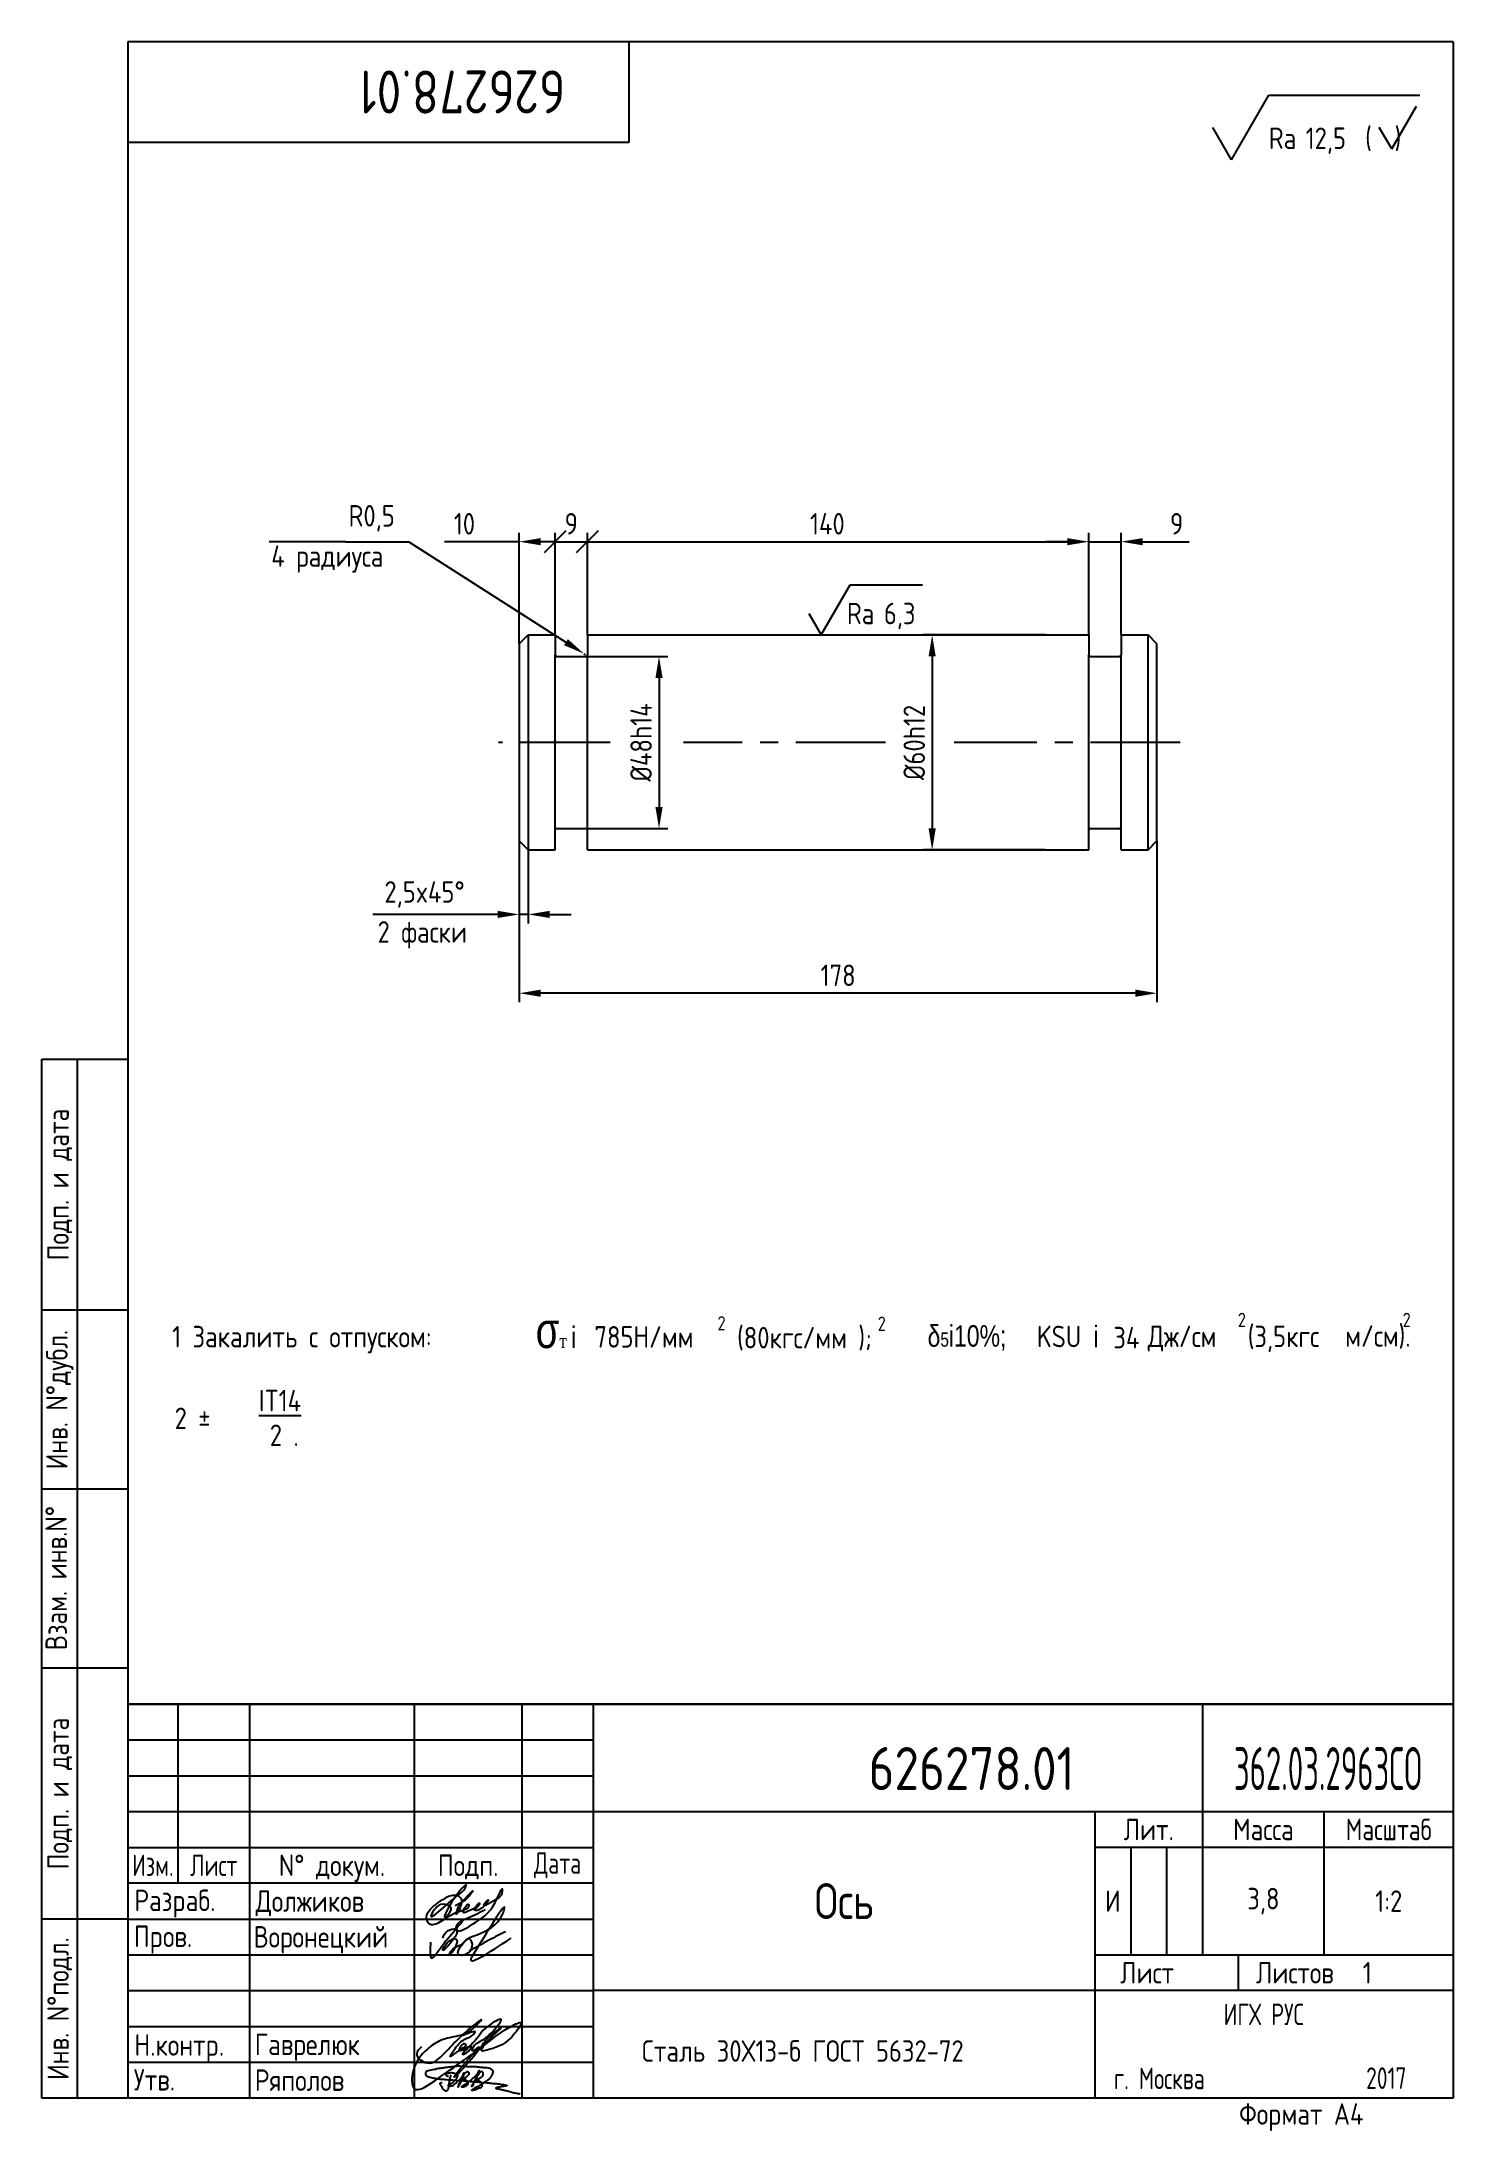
# Paper-space layout 'A3_protect' of a CAD drawing. Header units: millimetres. Extents: x 554 to 751, y 0 to 292.
# The model-space entities are those that its viewports show. They can reach past a viewport. Long polylines and large blocks are cut down to what shows.
import ezdxf
from ezdxf.enums import TextEntityAlignment as Align

# ---------------------------------------------------------------- set-up
doc = ezdxf.new("R2010")
doc.units = ezdxf.units.MM
doc.header["$LTSCALE"] = 5
doc.linetypes.add('CENTER', pattern=[2, 1.25, -0.25, 0.25, -0.25])
doc.layers.add('AM_VIEWS', color=1, linetype='Continuous', lineweight=25, plot=False)
for name, color, linetype in [('Bord', 1, 'Continuous'), ('Cen', 5, 'CENTER'), ('Cont', 6, 'Continuous'), ('Dim', 7, 'Continuous'), ('Text', 3, 'Continuous'), ('Textb', 6, 'Continuous'), ('Vporti', 7, 'Continuous')]:
    doc.layers.add(name, color=color, linetype=linetype)
doc.layers.get('Vporti').off()
doc.styles.add('Style1', font='romans.shx', dxfattribs={"width": 0.8})
doc.styles.add('STYLE3', font='symbol.ttf', dxfattribs={"width": 0.8})
doc.dimstyles.new('Lin', dxfattribs={"dimtxt": 3, "dimasz": 3, "dimexe": 1.25, "dimexo": 0, "dimgap": 1, "dimtad": 1, "dimtoh": 1, "dimdec": 3, "dimtxsty": 'Style1', "dimcen": 2.5, "dimclrt": 3, "dimadec": 0, "dimazin": 0, "dimtfac": 1, "dimtdec": 3, "dimtmove": 0, "dimatfit": 3, "dimldrblk": 'DOT', "dimfxl": 1, "dimarcsym": 0})
doc.dimstyles.new('Rad', dxfattribs={"dimtxt": 3, "dimasz": 3, "dimexe": 1.25, "dimexo": 0, "dimgap": 1.5, "dimtad": 1, "dimtoh": 1, "dimtxsty": 'Style1', "dimcen": 2.5, "dimclrt": 3, "dimadec": 0, "dimazin": 0, "dimtfac": 1, "dimtmove": 0, "dimatfit": 3, "dimfxl": 1, "dimarcsym": 0})

# ---------------------------------------------------------------- blocks, each defined once
blk = doc.blocks.new('A4')
at = {"layer": 'Bord'}
for p, q in [((20, 55), (85, 55)), ((20, 50), (85, 50)), ((20, 45), (85, 45)), ((160, 40), (160, 25)), ((165, 40), (165, 25)), ((20, 30), (85, 30)), ((20, 25), (85, 25)), ((20, 20), (85, 20)), ((20, 15), (85, 15)), ((20, 10), (85, 10))]:
    blk.add_line(p, q, dxfattribs=at)
at = {"layer": 'Cont'}
for p, q in [((205, 292), (20, 292)), ((20, 292), (20, 5)), ((90, 278), (90, 292)), ((205, 292), (205, 5)), ((20, 278), (90, 278)), ((8, 5), (8, 150)), ((8, 150), (20, 150)), ((13, 5), (13, 150)), ((8, 115), (20, 115)), ((20, 90), (8, 90)), ((20, 65), (8, 65)), ((205, 60), (20, 60)), ((20, 60), (205, 60)), ((27, 60), (27, 35)), ((37, 60), (37, 5)), ((60, 5), (60, 60)), ((75, 60), (75, 5)), ((85, 5), (85, 60)), ((170, 60), (170, 25)), ((85, 45), (205, 45)), ((155, 5), (155, 45)), ((187, 25), (187, 45)), ((20, 40), (85, 40)), ((205, 40), (155, 40)), ((85, 35), (20, 35)), ((20, 30), (8, 30)), ((155, 25), (205, 25)), ((175, 25), (175, 20)), ((205, 20), (85, 20)), ((20, 5), (8, 5)), ((205, 5), (20, 5))]:
    blk.add_line(p, q, dxfattribs=at)
at = {"layer": 'Text', "style": 'Style1', "width": 0.8}
for s, p in [('Подп. и дата', (10.5, 132.5)), ('Инв. N%%dдубл.', (10.5, 102.5)), ('Взам. инв.N%%d ', (10, 78.38)), ('Подп. и дата', (10.5, 47.5)), ('Инв. N%%dподл.', (10.5, 17.5))]:
    blk.add_text(s, height=3, rotation=90, dxfattribs=at).set_placement(p, align=Align.MIDDLE)
at = {"layer": 'Text', "style": 'Style1'}
for s, width, p in [('Лит.', 0.8, (162.5, 42.5)), ('Масса', 0.8, (178.5, 42.5)), ('Масштаб', 0.75, (196, 42.5)), ('Изм.', 0.7, (23.5, 37.5)), ('Лист', 0.7, (32, 37.5)), ('N%%d докум.', 0.8, (48.5, 37.5)), ('Подп.', 0.8, (67.5, 37.5)), ('Лист', 0.8, (162.27, 22.5)), ('Листов', 0.8, (182.9, 22.5))]:
    blk.add_text(s, height=3, dxfattribs=dict(at, width=width)).set_placement(p, align=Align.MIDDLE_CENTER)
at = {"layer": 'Text', "style": 'Style1', "width": 0.7}
for s, p in [('Дата', (80, 37.5)), ('ИГХ РУС', (178.57, 16.69))]:
    blk.add_text(s, height=3, dxfattribs=at).set_placement(p, align=Align.MIDDLE)
at = {"layer": 'Text', "style": 'Style1'}
for s, width, p in [('Разpаб.', 0.8, (20.92, 31.1)), ('Пpов.', 0.8, (20.84, 26.08)), ('Н.контp.', 0.8, (20.92, 10.92)), ('Утв.', 0.8, (20.84, 6.06)), ('г. Москва', 0.7, (157.64, 6.25)), ('Фоpмат А4', 0.8, (175.11, 1.29))]:
    blk.add_text(s, height=3, dxfattribs=dict(at, width=width)).set_placement(p)
for tag, p, width in [('ФИО', (39, 31), 0.8), ('ФИО', (39, 26), 0.8), ('ГОСТ_СОРТАМЕНТА', (98.19, 14), 0.8), ('ФИО', (39, 11), 0.8), ('ФИО', (39, 6), 0.8), ('2017', (192.85, 6.29), 0.7)]:
    blk.add_attdef(tag, p, '', height=3, dxfattribs=dict(at, width=width))
at = {"layer": 'Text', "style": 'Style1', "width": 0.8}
for tag, p in [('И', (157.49, 32.5)), ('700', (178.5, 32.5)), ('1:20', (196, 32.5))]:
    blk.add_attdef(tag, text='', height=3, dxfattribs=at).set_placement(p, align=Align.MIDDLE)
blk.add_attdef('Сборочный_чертеж', text='', height=3, dxfattribs=at).set_placement((120, 21.3), align=Align.CENTER)
for tag, p in [('1', (171.12, 22.5)), ('2', (193, 22.5))]:
    blk.add_attdef(tag, text='', height=3, dxfattribs=at).set_placement(p, align=Align.MIDDLE_CENTER)
blk.add_attdef('ЛИСТ', text='', height=3, dxfattribs=at).set_placement((85.99, 12.5), align=Align.MIDDLE_LEFT)
at = {"layer": 'Text', "style": 'Style1', "width": 0.7}
blk.add_attdef('%%OГОСТ_ТЕХ._ТРЕБОВАНИЙ', text='', height=3, dxfattribs=at).set_placement((98.19, 8), align=Align.BOTTOM_LEFT)
at = {"layer": 'Textb', "style": 'Style1', "width": 0.8}
blk.add_attdef('1234567', (81, 290), '', height=6, rotation=180, dxfattribs=at)
blk.add_attdef('1234567', (123.4, 48), '', height=6, dxfattribs=at)
for tag, height, p in [('123ХЯ', 6, (183.62, 48)), ('НАИМЕНОВАНИЕ', 5, (120, 30))]:
    blk.add_attdef(tag, text='', height=height, dxfattribs=at).set_placement(p, align=Align.CENTER)
blk = doc.blocks.new('A$C314368CF')
at = {"layer": 'Text'}
for q in [(7.18, 6), (1.98, 3)]:
    blk.add_line((3.72, 0), q, dxfattribs=at)
at = {"layer": 'Text', "style": 'Style1', "width": 0.8}
blk.add_text('(  )', height=3, dxfattribs=at).set_placement((0, 0))
blk = doc.blocks.new('sherISO_18')
at = {"layer": 'Cont'}
for p, q in [((-30.94, -16.46), (-25.74, -7.46)), ((-25.74, -7.46), (-4.67, -7.46)), ((-30.94, -16.46), (-33.54, -11.96))]:
    blk.add_line(p, q, dxfattribs=at)
blk.add_blockref('A$C314368CF', (-12.3, -14.96))
at = {"layer": 'Textb', "style": 'Style1', "width": 0.8}
blk.add_text('Ra', height=3, dxfattribs=at).set_placement((-25.74, -14.96))
blk.add_attdef('12,5', (-20.6, -14.96), '', height=3, dxfattribs=at)
blk = doc.blocks.new('*D25')
at = {"layer": 'Defpoints', "color": 0, "transparency": 16777216}
for p in [(1431.82, 807.23), (1434.32, 804.73), (1434.32, 786.73)]:
    blk.add_point(p, dxfattribs=at)
at = {"layer": 'Dim', "color": 0, "lineweight": -2, "transparency": 16777216}
for p, q in [((1431.82, 807.23), (1431.82, 784.23)), ((1434.32, 804.73), (1434.32, 784.23)), ((1425.82, 786.73), (1390.91, 786.73)), ((1434.32, 786.73), (1431.82, 786.73)), ((1440.32, 786.73), (1446.32, 786.73))]:
    blk.add_line(p, q, dxfattribs=at)
at = {"layer": 'Dim', "color": 0, "transparency": 16777216}
for points in [[(1425.82, 787.73), (1425.82, 785.73), (1431.82, 786.73)], [(1440.32, 787.73), (1440.32, 785.73), (1434.32, 786.73)]]:
    blk.add_solid(points, dxfattribs=at)
at = {"layer": 'Dim', "color": 3, "transparency": 16777216, "insert": (1405.37, 792.3), "char_height": 6, "attachment_point": 5, "style": 'Style1'}
blk.add_mtext('2,5x45%%d', dxfattribs=at)
blk = doc.blocks.new('_Dot')
at = {"color": 0, "linetype": 'ByBlock', "lineweight": -2}
blk.add_line((-0.5, 0), (-1, 0), dxfattribs=at)
at = {"color": 0, "linetype": 'ByBlock', "const_width": 0.5}
blk.add_lwpolyline([(-0.25, 0, 1), (0.25, 0, 1)], format="xyb", close=True, dxfattribs=at)
blk = doc.blocks.new('*D26')
at = {"layer": 'Defpoints', "color": 0, "transparency": 16777216}
for p in [(1578.61, 864.73), (1547.07, 804.73), (1578.61, 804.73)]:
    blk.add_point(p, dxfattribs=at)
at = {"layer": 'Dim', "color": 0, "lineweight": -2, "transparency": 16777216}
for p, q in [((1578.61, 864.73), (1544.57, 864.73)), ((1547.07, 858.73), (1547.07, 810.73)), ((1578.61, 804.73), (1544.57, 804.73))]:
    blk.add_line(p, q, dxfattribs=at)
at = {"layer": 'Dim', "color": 0, "transparency": 16777216}
for points in [[(1546.07, 858.73), (1548.07, 858.73), (1547.07, 864.73)], [(1546.07, 810.73), (1548.07, 810.73), (1547.07, 804.73)]]:
    blk.add_solid(points, dxfattribs=at)
at = {"layer": 'Dim', "color": 3, "transparency": 16777216, "insert": (1542.07, 834.73), "char_height": 6, "attachment_point": 5, "rotation": 90, "style": 'Style1'}
blk.add_mtext('%%c60h12', dxfattribs=at)
blk = doc.blocks.new('_Oblique')
at = {"color": 0, "linetype": 'ByBlock', "lineweight": -2}
blk.add_line((-0.5, -0.5), (0.5, 0.5), dxfattribs=at)
blk = doc.blocks.new('*D27')
at = {"layer": 'Defpoints', "color": 0, "transparency": 16777216}
for p in [(1450.82, 890.77), (1441.82, 864.73), (1450.82, 864.73)]:
    blk.add_point(p, dxfattribs=at)
at = {"layer": 'Dim', "color": 0, "lineweight": -2, "transparency": 16777216}
for p, q in [((1441.82, 864.73), (1441.82, 893.27)), ((1450.82, 864.73), (1450.82, 893.27)), ((1441.82, 890.77), (1450.82, 890.77))]:
    blk.add_line(p, q, dxfattribs=at)
at = {"layer": 'Dim', "color": 0, "lineweight": -2, "transparency": 16777216, "xscale": 6, "yscale": 6, "zscale": 6, "rotation": 180}
blk.add_blockref('_Oblique', (1441.82, 890.77), dxfattribs=at)
at = {"layer": 'Dim', "color": 0, "lineweight": -2, "transparency": 16777216, "xscale": 6, "yscale": 6, "zscale": 6}
blk.add_blockref('_Oblique', (1450.82, 890.77), dxfattribs=at)
at = {"layer": 'Dim', "color": 3, "transparency": 16777216, "insert": (1446.32, 895.77), "char_height": 6, "attachment_point": 5, "style": 'Style1'}
blk.add_mtext('9', dxfattribs=at)
blk = doc.blocks.new('*D28')
at = {"layer": 'Defpoints', "color": 0, "transparency": 16777216}
for p in [(1449.9, 859.49), (1450.32, 859.23)]:
    blk.add_point(p, dxfattribs=at)
at = {"layer": 'Dim', "color": 0, "lineweight": -2, "transparency": 16777216}
for p, q in [((1383.31, 890.73), (1400.94, 890.73)), ((1400.94, 890.73), (1444.84, 862.72)), ((1450.32, 859.23), (1449.9, 859.49))]:
    blk.add_line(p, q, dxfattribs=at)
at = {"layer": 'Dim', "color": 0, "transparency": 16777216}
blk.add_solid([(1445.38, 863.56), (1444.31, 861.88), (1449.9, 859.49)], dxfattribs=at)
at = {"layer": 'Dim', "color": 3, "transparency": 16777216, "insert": (1390.62, 897.3), "char_height": 6, "attachment_point": 5, "style": 'Style1'}
blk.add_mtext('R0,5', dxfattribs=at)
blk = doc.blocks.new('*D29')
at = {"layer": 'Defpoints', "color": 0, "transparency": 16777216}
for p in [(1446.32, 858.73), (1446.32, 810.73), (1470.82, 810.73)]:
    blk.add_point(p, dxfattribs=at)
at = {"layer": 'Dim', "color": 0, "lineweight": -2, "transparency": 16777216}
for p, q in [((1446.32, 858.73), (1473.32, 858.73)), ((1470.82, 852.73), (1470.82, 816.73)), ((1446.32, 810.73), (1473.32, 810.73))]:
    blk.add_line(p, q, dxfattribs=at)
at = {"layer": 'Dim', "color": 0, "transparency": 16777216}
for points in [[(1469.82, 852.73), (1471.82, 852.73), (1470.82, 858.73)], [(1469.82, 816.73), (1471.82, 816.73), (1470.82, 810.73)]]:
    blk.add_solid(points, dxfattribs=at)
at = {"layer": 'Dim', "color": 3, "transparency": 16777216, "insert": (1465.82, 834.73), "char_height": 6, "attachment_point": 5, "rotation": 90, "style": 'Style1'}
blk.add_mtext('%%c48h14', dxfattribs=at)
blk = doc.blocks.new('*D30')
at = {"layer": 'Defpoints', "color": 0, "transparency": 16777216}
for p in [(1431.82, 807.23), (1609.82, 807.23), (1431.82, 764.73)]:
    blk.add_point(p, dxfattribs=at)
at = {"layer": 'Dim', "color": 0, "lineweight": -2, "transparency": 16777216}
for p, q in [((1431.82, 807.23), (1431.82, 762.23)), ((1609.82, 807.23), (1609.82, 762.23)), ((1603.82, 764.73), (1437.82, 764.73))]:
    blk.add_line(p, q, dxfattribs=at)
at = {"layer": 'Dim', "color": 0, "transparency": 16777216}
for points in [[(1437.82, 765.73), (1437.82, 763.73), (1431.82, 764.73)], [(1603.82, 765.73), (1603.82, 763.73), (1609.82, 764.73)]]:
    blk.add_solid(points, dxfattribs=at)
at = {"layer": 'Dim', "color": 3, "transparency": 16777216, "insert": (1520.82, 769.73), "char_height": 6, "attachment_point": 5, "style": 'Style1'}
blk.add_mtext('178', dxfattribs=at)
blk = doc.blocks.new('*D31')
at = {"layer": 'Defpoints', "color": 0, "transparency": 16777216}
for p in [(1431.82, 890.77), (1441.82, 864.73), (1431.82, 862.23)]:
    blk.add_point(p, dxfattribs=at)
at = {"layer": 'Dim', "color": 0, "lineweight": -2, "transparency": 16777216}
for p, q in [((1431.82, 862.23), (1431.82, 893.27)), ((1441.82, 864.73), (1441.82, 893.27)), ((1431.82, 890.77), (1410.97, 890.77)), ((1441.82, 890.77), (1437.82, 890.77))]:
    blk.add_line(p, q, dxfattribs=at)
at = {"layer": 'Dim', "color": 0, "transparency": 16777216}
blk.add_solid([(1437.82, 891.77), (1437.82, 889.77), (1431.82, 890.77)], dxfattribs=at)
at = {"layer": 'Dim', "color": 0, "lineweight": -2, "transparency": 16777216, "xscale": 6, "yscale": 6, "zscale": 6}
blk.add_blockref('_Oblique', (1441.82, 890.77), dxfattribs=at)
at = {"layer": 'Dim', "color": 3, "transparency": 16777216, "insert": (1416.51, 895.77), "char_height": 6, "attachment_point": 5, "style": 'Style1'}
blk.add_mtext('10', dxfattribs=at)
blk = doc.blocks.new('*D32')
at = {"layer": 'Defpoints', "color": 0, "transparency": 16777216}
for p in [(1590.82, 890.77), (1590.82, 864.73), (1599.82, 864.73)]:
    blk.add_point(p, dxfattribs=at)
at = {"layer": 'Dim', "color": 0, "lineweight": -2, "transparency": 16777216}
for p, q in [((1590.82, 864.73), (1590.82, 893.27)), ((1599.82, 864.73), (1599.82, 893.27)), ((1584.82, 890.77), (1578.82, 890.77)), ((1590.82, 890.77), (1599.82, 890.77)), ((1605.82, 890.77), (1618.79, 890.77))]:
    blk.add_line(p, q, dxfattribs=at)
at = {"layer": 'Dim', "color": 0, "transparency": 16777216}
for points in [[(1584.82, 891.77), (1584.82, 889.77), (1590.82, 890.77)], [(1605.82, 891.77), (1605.82, 889.77), (1599.82, 890.77)]]:
    blk.add_solid(points, dxfattribs=at)
at = {"layer": 'Dim', "color": 3, "transparency": 16777216, "insert": (1615.31, 895.77), "char_height": 6, "attachment_point": 5, "style": 'Style1'}
blk.add_mtext('9', dxfattribs=at)
blk = doc.blocks.new('*D33')
at = {"layer": 'Defpoints', "color": 0, "transparency": 16777216}
for p in [(1590.82, 890.77), (1450.82, 864.73), (1590.82, 864.73)]:
    blk.add_point(p, dxfattribs=at)
at = {"layer": 'Dim', "color": 0, "lineweight": -2, "transparency": 16777216}
for p, q in [((1450.82, 864.73), (1450.82, 893.27)), ((1590.82, 864.73), (1590.82, 893.27)), ((1450.82, 890.77), (1584.82, 890.77))]:
    blk.add_line(p, q, dxfattribs=at)
at = {"layer": 'Dim', "color": 0, "transparency": 16777216}
blk.add_solid([(1584.82, 891.77), (1584.82, 889.77), (1590.82, 890.77)], dxfattribs=at)
at = {"layer": 'Dim', "color": 0, "lineweight": -2, "transparency": 16777216, "xscale": 6, "yscale": 6, "zscale": 6, "rotation": 180}
blk.add_blockref('_Oblique', (1450.82, 890.77), dxfattribs=at)
at = {"layer": 'Dim', "color": 3, "transparency": 16777216, "insert": (1517.82, 895.77), "char_height": 6, "attachment_point": 5, "style": 'Style1'}
blk.add_mtext('140', dxfattribs=at)
blk = doc.blocks.new('sherISO_03')
at = {"layer": 'Text'}
blk.add_line((4.04, 7), (14.12, 7), dxfattribs=at)
blk.add_lwpolyline([(-1.73, 3), (0, 0), (4.04, 7)], dxfattribs=at)
at = {"layer": 'Text', "style": 'Style1', "width": 0.8}
blk.add_text('Ra', height=3, dxfattribs=at).set_placement((3.58, 1.5))
blk.add_attdef('6,3', (8.73, 1.5), '', height=3, dxfattribs=at)

msp = doc.modelspace()

# ---------------------------------------------------------------- linework, layer by layer
at = {"layer": 'AM_VIEWS'}
msp.add_lwpolyline([(1324.5315, 909.954), (1677.458, 909.954), (1677.458, 739.026), (1324.5315, 739.026)], close=True, dxfattribs=at)
at = {"layer": 'Cen'}
for p, q in [((1457.1583, 834.7257), (1426.0283, 834.7257)), ((1534.0587, 834.7257), (1477.6834, 834.7257)), ((1616.3081, 834.7257), (1553.2412, 834.7257))]:
    msp.add_line(p, q, dxfattribs=at)
at = {"layer": 'Cont'}
for p, q in [((1431.8234, 862.2257), (1434.3234, 864.7257)), ((1434.3234, 864.7257), (1441.8234, 864.7257)), ((1434.3234, 864.7257), (1434.3234, 804.7257)), ((1441.8234, 864.7257), (1441.8234, 859.2257)), ((1450.8234, 864.7257), (1450.8234, 859.2257)), ((1450.8234, 864.7257), (1590.8234, 864.7257)), ((1590.8234, 864.7257), (1590.8234, 859.2257)), ((1599.8234, 864.7257), (1599.8234, 859.2257)), ((1599.8234, 864.7257), (1607.3234, 864.7257)), ((1607.3234, 804.7257), (1607.3234, 864.7257)), ((1609.8234, 862.2257), (1607.3234, 864.7257)), ((1431.8234, 862.2257), (1431.8234, 807.2257)), ((1441.8234, 804.7257), (1441.8234, 859.2257)), ((1442.3234, 858.7257), (1450.3234, 858.7257)), ((1450.8234, 804.7257), (1450.8234, 859.2257)), ((1590.8234, 804.7257), (1590.8234, 859.2257)), ((1591.3234, 858.7257), (1599.3234, 858.7257)), ((1599.8234, 804.7257), (1599.8234, 859.2257)), ((1609.8234, 807.2257), (1609.8234, 862.2257)), ((1442.3234, 810.7257), (1450.3234, 810.7257)), ((1591.3234, 810.7257), (1599.3234, 810.7257)), ((1431.8234, 807.2257), (1434.3234, 804.7257)), ((1431.8234, 807.2257), (1434.3234, 804.7257)), ((1607.3234, 804.7257), (1609.8234, 807.2257)), ((1609.8234, 807.2257), (1607.3234, 804.7257)), ((1434.3234, 804.7257), (1441.8234, 804.7257)), ((1434.3234, 804.7257), (1441.8234, 804.7257)), ((1450.8234, 804.7257), (1590.8234, 804.7257)), ((1599.8234, 804.7257), (1607.3234, 804.7257)), ((1599.8234, 804.7257), (1607.3234, 804.7257))]:
    msp.add_line(p, q, dxfattribs=at)
for centre, start, end in [((1442.3234, 859.2257), 180, 270), ((1450.3234, 859.2257), 270, 0), ((1591.3234, 859.2257), 180, 270), ((1599.3234, 859.2257), 270, 0), ((1442.3234, 810.2257), 90, 180), ((1450.3234, 810.2257), 0, 90), ((1591.3234, 810.2257), 90, 180), ((1599.3234, 810.2257), 0, 90)]:
    msp.add_arc(centre, 0.5, start, end, dxfattribs=at)
at = {"layer": 'Dim', "color": 0}
msp.add_line((1383.3071, 890.7322), (1361.9571, 890.7322), dxfattribs=at)

# ---------------------------------------------------------------- block references
at = {"color": 2, "xscale": 2, "yscale": 2, "zscale": 2}
msp.add_blockref('sherISO_03', (1516.1228, 864.7257), dxfattribs=at).add_auto_attribs({'6,3': '6,3'})

# ---------------------------------------------------------------- texts
at = {"layer": 'Dim', "color": 3, "style": 'Style1', "width": 0.8}
for s, p in [('4 радиуса', (1362.5793, 883.7558)), ('2 фаски', (1392.2529, 778.8339))]:
    msp.add_text(s, height=6, dxfattribs=at).set_placement(p)

# ---------------------------------------------------------------- dimensions: what is measured, and where the dimension line sits
at = {"layer": 'Dim'}
dim = msp.add_radius_dim(center=(1450.3234, 859.2257), mpoint=(1449.9019, 859.4946), dimstyle='Rad', override={"dimscale": 2, "dimtmove": 1}, dxfattribs=at)
dim.commit()
dim.dimension.update_dxf_attribs({"geometry": '*D28', "text_midpoint": (1400.9357, 890.7322), "dimtype": 164})
at = {"layer": 'Dim', "color": 0}
dim = msp.add_linear_dim(base=(1431.8234, 890.7683), p1=(1441.8234, 864.7257), p2=(1431.8234, 862.2257), dimstyle='Lin', override={"dimscale": 2, "dimblk1": 'Oblique', "dimsah": 1}, dxfattribs=at)
dim.commit()
dim.dimension.update_dxf_attribs({"geometry": '*D31', "text_midpoint": (1416.5091, 890.7683), "dimtype": 160})
at = {"layer": 'Dim'}
for base, p1, p2, override, picture, middle in [((1450.8234, 890.7683), (1441.8234, 864.7257), (1450.8234, 864.7257), {"dimscale": 2, "dimblk1": 'Oblique', "dimblk2": 'Oblique', "dimsah": 1, "dimtmove": 1}, '*D27', (1446.3234, 895.7683)), ((1590.8234, 890.7683), (1450.8234, 864.7257), (1590.8234, 864.7257), {"dimscale": 2, "dimblk1": 'Oblique', "dimsah": 1}, '*D33', (1517.8234, 895.7683)), ((1431.8234, 764.7257), (1609.8234, 807.2257), (1431.8234, 807.2257), {"dimscale": 2}, '*D30', (1520.8234, 769.7257))]:
    dim = msp.add_linear_dim(base=base, p1=p1, p2=p2, dimstyle='Lin', override=override, dxfattribs=at)
    dim.commit()
    dim.dimension.update_dxf_attribs({"geometry": picture, "text_midpoint": middle})
at = {"layer": 'Dim', "color": 0}
dim = msp.add_linear_dim(base=(1590.8234, 890.7683), p1=(1599.8234, 864.7257), p2=(1590.8234, 864.7257), angle=180, dimstyle='Lin', override={"dimscale": 2, "dimsah": 1}, dxfattribs=at)
dim.commit()
dim.dimension.update_dxf_attribs({"geometry": '*D32', "text_midpoint": (1615.3091, 890.7683), "dimtype": 160})
at = {"layer": 'Dim'}
for base, p1, p2, text, picture, middle in [((1547.0741, 804.7257), (1578.6118, 864.7257), (1578.6118, 804.7257), '%%c<>h12', '*D26', (1542.0741, 834.7257)), ((1470.8234, 810.7257), (1446.3234, 858.7257), (1446.3234, 810.7257), '%%c<>h14', '*D29', (1465.8234, 834.7257))]:
    dim = msp.add_linear_dim(base=base, p1=p1, p2=p2, angle=90, text=text, dimstyle='Lin', override={"dimscale": 2}, dxfattribs=at)
    dim.commit()
    dim.dimension.update_dxf_attribs({"geometry": picture, "text_midpoint": middle})
dim = msp.add_linear_dim(base=(1434.3234, 786.7257), p1=(1431.8234, 807.2257), p2=(1434.3234, 804.7257), text='<>x45%%d', dimstyle='Lin', override={"dimscale": 2}, dxfattribs=at)
dim.commit()
dim.dimension.update_dxf_attribs({"geometry": '*D25', "text_midpoint": (1405.3663, 786.7257), "dimtype": 160})

psp = doc.layouts.new('A3_protect')

# ---------------------------------------------------------------- linework, layer by layer
at = {"layer": 'Cont'}
psp.add_line((750.75, 291.98), (750.75, 4.98), dxfattribs=at)
at = {"layer": 'Text'}
for points, knots in [([(615.63, 31.29), (614.87, 30.87), (613.56, 30.14), (611.68, 29.56), (611.36, 27.63), (616.29, 30.73), (616.62, 31.34), (618.03, 34.37), (617.99, 32.93), (617.12, 32.81), (614.93, 31.33), (616.24, 33.08), (615.71, 31.57), (613.18, 30.46), (615.07, 32.63), (614.53, 31.43), (613.8, 31.46), (611.93, 30.22), (613.27, 32.48), (613.39, 31.39), (611.49, 30.95), (610.21, 30.11), (608.07, 28.76), (607.02, 30.5), (608.52, 31.91), (609.93, 32.88), (611.21, 33.51), (612.17, 33.1), (612.58, 32.11), (611.28, 29.8), (611.98, 32.08), (612.59, 32.53), (614.23, 34.35), (613.24, 32.89), (612.51, 32.35), (611.71, 31.96), (611.46, 31.84)], [0, 0, 0, 0, 2.703743, 4.672825, 5.02799, 7.955933, 13.437489, 13.883188, 14.189441, 16.413959, 17.478513, 18.47964, 18.959294, 20.910841, 22.003091, 22.470554, 23.533771, 24.710748, 26.01626, 26.201331, 27.488187, 30.382065, 32.258784, 33.069724, 35.439902, 37.010787, 38.612861, 39.32109, 39.818865, 41.83144, 42.782113, 44.494961, 45.867914, 46.467245, 48.290622, 49.101188, 49.101188, 49.101188, 49.101188]), ([(609.98, 30.51), (610.4, 31.42), (610.94, 32.6), (613.21, 35.17), (612.76, 34.01), (611.25, 32.98), (607.05, 28.87), (608.7, 31.61), (609.68, 32.29), (611.24, 31.6), (610.6, 30.8), (610.08, 30.11), (609.92, 30.37), (609.96, 30.46), (609.98, 30.51)], [0, 0, 0, 0, 4.062617, 5.226919, 5.800291, 6.663227, 11.774431, 12.938639, 14.11351, 15.354081, 16.396133, 16.918576, 17.03251, 17.182794, 17.182794, 17.182794, 17.182794]), ([(609.71, 27.32), (609.87, 27.69), (610.19, 28.44), (612.69, 29), (610.88, 26.55), (609.37, 25.22), (610.42, 27.21), (612.56, 27.29), (610.09, 23.99), (611.15, 26.2), (612.32, 26.09), (613.29, 27.59), (614.13, 26.22), (613.29, 24.88), (611.26, 24.88), (612.84, 27.28), (615.25, 27.95), (617.62, 29.24), (619.11, 33.67), (615.33, 27.13), (612.66, 22.99), (616.13, 25.26), (619.27, 27.32)], [0, 0, 0, 0, 1.213353, 2.399709, 5.497648, 5.861317, 7.611627, 8.43806, 10.837371, 11.583123, 13.461301, 14.534506, 15.162086, 17.217848, 17.944717, 20.123775, 21.948027, 26.460707, 27.144718, 34.52243, 35.159468, 41.304292, 41.304292, 41.304292, 41.304292]), ([(608.02, 26.76), (607.98, 26.31), (607.92, 25.64), (608.07, 24.1), (609.41, 26), (610.54, 27.43), (611.92, 29.04), (612.73, 29.98)], [0, 0, 0, 0, 1.523947, 2.237958, 3.351836, 5.856423, 9.374056, 9.374056, 9.374056, 9.374056]), ([(618.45, 28.21), (617.68, 27.82), (615.97, 26.94), (614.3, 25.99), (613.37, 25.46)], [0, 0, 0, 0, 2.587978, 5.77327, 5.77327, 5.77327, 5.77327]), ([(606.76, 12.13), (606.43, 11.82), (605.55, 11.01), (607.94, 9.15), (611.07, 12.41), (612.56, 14.02), (615.45, 16.24), (613.55, 14.16), (612.14, 13.64), (609.44, 13.26), (607.14, 11.59), (605.41, 9.55), (605.26, 5.03), (611.42, 9.4), (615.17, 12.01), (618.45, 14.71), (621.12, 15.84), (618.8, 12.51), (617.51, 12.2), (614.2, 11.13), (616.47, 13.57), (618.54, 15.28), (615.85, 13.48), (614.74, 11.38), (609.96, 6.25), (612.56, 9.73), (615.68, 12.95), (613.54, 11.15), (614.1, 12.48), (615.26, 13.01), (616.44, 13.86), (618.7, 16.71), (615.08, 14.6), (614.78, 13.3), (611.74, 10.7), (613.36, 11.39), (613.96, 12.61), (612.9, 11.83), (611.6, 11.3), (612.65, 12.95), (613.01, 12.23), (611.94, 11.77), (610.13, 10.02), (611.63, 12.26), (612.54, 13.22), (613.7, 13.53), (614.65, 14.57), (613.4, 14.09), (612.36, 13.68)], [0, 0, 0, 0, 1.17994, 3.087717, 5.863103, 12.338328, 12.854096, 14.088578, 16.834551, 19.302558, 21.570562, 25.210018, 27.650956, 31.348291, 40.129863, 44.562748, 45.223917, 46.979401, 51.214655, 52.099288, 55.323111, 56.227801, 58.471865, 60.028126, 65.752911, 68.466223, 71.038525, 71.934922, 72.780229, 73.495807, 76.028152, 77.999346, 80.11892, 83.1954, 85.334448, 86.270878, 87.060466, 88.110212, 88.803314, 89.989889, 90.197567, 90.706974, 92.884587, 94.19917, 96.055742, 97.375783, 97.753899, 99.636325, 99.636325, 99.636325, 99.636325]), ([(610.49, 7.97), (610.44, 7.98), (610.35, 8.01), (610.25, 8.1), (610.17, 8.18), (610.1, 8.29), (610.19, 8.38), (610.3, 8.44), (610.47, 8.49), (610.68, 8.53), (610.91, 8.55), (611.14, 8.52), (611.36, 8.47), (611.57, 8.38), (611.76, 8.24), (611.78, 8.02), (611.69, 7.87), (611.6, 7.7), (611.49, 7.54), (611.35, 7.38), (611.21, 7.22), (611.06, 7.13), (610.95, 7.03), (610.81, 6.96), (610.67, 6.91), (610.56, 6.85), (610.48, 6.81), (610.43, 6.75), (610.51, 6.7), (610.58, 6.69), (610.72, 6.67), (610.87, 6.67), (611.04, 6.72), (611.24, 6.79), (611.42, 6.94), (611.58, 7.12), (611.75, 7.25), (611.9, 7.41), (612.05, 7.53), (612.16, 7.64), (612.24, 7.74), (612.38, 7.89), (612.51, 8.13), (612.6, 8.28), (612.67, 8.56), (612.55, 8.26), (612.51, 8.04), (612.35, 7.69), (612.27, 7.41), (612.18, 7.17), (612.06, 6.91), (611.98, 6.72), (611.78, 6.38), (611.94, 6.77), (612.03, 7.05), (612.2, 7.34), (612.32, 7.6), (612.39, 7.79), (612.5, 8), (612.64, 8.18), (612.72, 8.35), (612.84, 8.49), (612.97, 8.64), (613.16, 8.7), (613.33, 8.63), (613.39, 8.47), (613.34, 8.3), (613.22, 8.11), (613.02, 7.97), (612.86, 7.83), (612.71, 7.77), (612.63, 7.73), (612.44, 7.69), (612.67, 7.67), (612.79, 7.6), (612.96, 7.53), (613.07, 7.4), (613.17, 7.27), (613.2, 7.14), (613.21, 6.97), (613.12, 6.8), (612.94, 6.66), (612.73, 6.54), (612.54, 6.46), (612.34, 6.52), (612.45, 6.7), (612.6, 6.76), (612.76, 6.87), (612.92, 6.96), (613.06, 7.06), (613.18, 7.14), (613.27, 7.21), (613.36, 7.29), (613.47, 7.37), (613.6, 7.47), (613.78, 7.62), (613.97, 7.79), (614.15, 7.97), (614.3, 8.09), (614.43, 8.21), (614.52, 8.34), (614.64, 8.44), (614.73, 8.57), (614.79, 8.68), (614.8, 8.87), (614.66, 8.69), (614.6, 8.54), (614.5, 8.29), (614.41, 8.06), (614.31, 7.82), (614.24, 7.58), (614.14, 7.38), (614.04, 7.15), (613.98, 6.94), (613.92, 6.74), (613.87, 6.63), (613.71, 6.59), (613.94, 6.94), (614.07, 7.14), (614.24, 7.47), (614.37, 7.69), (614.5, 7.92), (614.65, 8.2), (614.78, 8.49), (614.92, 8.67), (615.1, 8.78), (615.27, 8.61), (615.31, 8.41), (615.31, 8.23), (615.26, 8.06), (615.14, 7.93), (615, 7.82), (614.84, 7.71), (614.69, 7.63), (614.53, 7.59), (614.42, 7.57), (614.2, 7.58), (614.39, 7.54), (614.47, 7.5), (614.59, 7.48), (614.71, 7.44), (614.83, 7.41), (614.94, 7.32), (615.01, 7.22), (615.1, 7.11), (615.15, 6.99), (615.18, 6.86), (615.2, 6.73), (615.17, 6.59), (615.07, 6.48), (614.91, 6.37), (614.72, 6.33), (614.5, 6.26), (614.29, 6.15), (614.03, 6.08), (613.88, 6.04), (613.74, 6.02), (613.84, 6.18), (613.93, 6.24), (614.13, 6.39), (614.37, 6.49), (614.65, 6.64), (614.86, 6.76), (615.02, 6.84), (615.16, 6.93), (615.31, 7.03), (615.53, 7.18), (615.79, 7.36), (616.06, 7.55), (616.28, 7.72), (616.41, 7.89), (616.54, 8.04), (616.61, 8.2), (616.69, 8.34), (616.73, 8.52), (616.77, 8.73), (616.52, 9.08), (615.99, 9.19), (615.4, 9.23), (614.89, 9.26), (614.38, 9.34), (613.89, 9.36), (613.41, 9.34), (612.99, 9.38), (612.6, 9.38), (612.28, 9.41), (611.96, 9.43), (611.63, 9.42), (611.28, 9.39), (610.92, 9.34), (610.54, 9.28), (610.17, 9.26), (609.84, 9.21), (609.5, 9.12), (609.1, 9.14), (608.69, 8.97), (608.28, 8.95), (607.89, 8.84), (607.56, 8.8), (607.34, 8.66), (607.29, 8.43), (607.34, 8.2), (607.58, 7.98), (607.91, 7.93), (608.32, 7.8), (608.79, 7.75), (609.25, 7.65), (609.67, 7.62), (610.04, 7.61), (610.43, 7.54), (610.99, 7.54), (611.57, 7.43), (612.23, 7.47), (612.84, 7.36), (613.45, 7.32), (614.04, 7.31), (614.64, 7.22), (615.31, 7.15), (615.95, 7.14), (616.47, 7.06), (616.93, 7.03), (617.35, 7), (617.73, 6.92), (618.04, 6.89), (618.32, 6.84), (618.5, 6.83), (618.74, 6.74), (618.5, 6.66), (618.33, 6.63), (618.02, 6.58), (617.69, 6.52), (617.41, 6.51), (616.97, 6.35), (617.53, 6.27), (617.86, 6.19), (618.39, 6.07), (618.93, 5.95), (619.49, 5.75), (619.96, 5.68), (620.29, 5.63), (620.43, 5.61), (620.5, 5.6)], [0, 0, 0, 0, 0.153866, 0.270441, 0.388867, 0.510533, 0.592156, 0.71333, 0.90842, 1.11344, 1.349254, 1.61246, 1.782219, 2.047249, 2.291879, 2.451528, 2.651081, 2.806158, 3.017979, 3.227348, 3.462381, 3.633009, 3.75766, 3.920516, 4.080796, 4.214529, 4.291786, 4.349969, 4.397594, 4.50822, 4.594826, 4.799244, 4.954392, 5.128468, 5.437537, 5.632649, 5.842485, 6.094987, 6.293219, 6.410959, 6.551192, 6.687808, 7.022147, 7.294342, 7.425356, 7.52079, 7.946481, 8.313051, 8.59833, 8.833695, 9.090496, 9.427695, 9.601191, 9.883219, 10.093306, 10.673943, 10.798776, 10.974628, 11.287247, 11.486184, 11.648652, 11.848902, 12.027194, 12.25348, 12.40059, 12.537783, 12.716293, 12.91523, 13.208551, 13.438489, 13.549668, 13.67779, 13.77127, 13.930001, 14.029091, 14.272112, 14.434836, 14.547084, 14.739051, 14.830983, 15.061241, 15.268922, 15.500489, 15.788979, 15.879568, 16.024283, 16.221854, 16.418714, 16.593102, 16.783247, 16.91018, 17.018213, 17.135263, 17.278205, 17.430482, 17.620087, 17.979626, 18.191789, 18.388716, 18.565718, 18.714854, 18.857929, 19.039974, 19.171375, 19.283034, 19.400085, 19.618058, 19.882245, 20.150781, 20.377854, 20.649532, 20.89723, 21.042543, 21.40016, 21.557817, 21.667145, 21.752781, 21.926256, 22.412297, 22.813145, 22.961412, 23.171289, 23.607257, 23.940428, 24.110007, 24.291214, 24.48084, 24.697609, 24.904078, 25.034245, 25.218018, 25.407651, 25.573473, 25.787447, 25.930292, 26.051316, 26.18846, 26.285312, 26.406799, 26.52425, 26.630463, 26.793722, 26.898606, 27.029313, 27.171012, 27.314101, 27.419918, 27.580557, 27.709367, 27.829268, 28.024364, 28.266961, 28.41242, 28.705761, 28.989137, 29.187748, 29.233768, 29.332802, 29.529535, 29.667094, 30.039923, 30.332117, 30.61061, 30.769982, 30.856778, 31.109923, 31.313488, 31.656425, 32.066331, 32.296628, 32.49714, 32.710276, 32.891468, 33.014834, 33.177747, 33.444503, 33.618009, 34.409008, 34.914636, 35.419802, 35.95397, 36.458179, 36.88069, 37.388403, 37.738353, 38.034261, 38.353468, 38.693154, 39.037638, 39.391136, 39.787481, 40.203773, 40.488977, 40.784975, 41.26625, 41.668005, 42.070065, 42.499388, 42.869834, 43.079573, 43.213439, 43.554591, 43.717296, 44.153724, 44.506336, 45.019111, 45.587859, 45.90191, 46.270392, 46.703958, 47.093115, 47.952647, 48.44014, 49.079253, 49.808223, 50.268654, 50.851051, 51.604831, 52.298429, 52.776925, 53.1907, 53.661988, 54.042386, 54.348524, 54.616841, 54.853814, 54.983777, 55.126096, 55.333328, 55.613101, 56.008732, 56.315809, 56.59982, 56.87931, 57.399251, 57.889617, 58.432507, 59.066698, 59.660314, 59.862668, 60.07277, 60.07277, 60.07277, 60.07277]), ([(609.63, 7.13), (609.58, 7.12), (609.49, 7.11), (609.37, 7.08), (609.25, 6.98), (609.39, 6.85), (609.45, 6.71), (609.58, 6.53), (609.7, 6.32), (609.88, 6.14), (610.03, 6.04), (610.17, 6), (610.34, 6.03), (610.45, 6.15), (610.53, 6.39), (610.57, 6.68), (610.63, 7), (610.66, 7.27), (610.7, 7.52), (610.78, 7.79), (610.82, 8.03), (610.86, 8.19), (610.87, 8.24)], [0, 0, 0, 0, 0.15847, 0.269731, 0.363591, 0.555514, 0.688037, 0.848606, 1.204359, 1.433632, 1.58673, 1.729549, 1.880686, 2.057874, 2.19169, 2.63505, 2.928153, 3.184121, 3.441863, 3.696117, 4.025873, 4.178055, 4.178055, 4.178055, 4.178055])]:
    psp.add_open_spline(points, degree=3, knots=knots, dxfattribs=at)

# ---------------------------------------------------------------- block references
ref = psp.add_blockref('A4', (545.75, -0.02))
ref.add_attrib('ФИО', 'Должиков', (583.59, 30.98), dxfattribs={"layer": 'Text', "height": 3, "style": 'Style1', "width": 0.8})
ref.add_attrib('ФИО', 'Воронецкий', (583.31, 25.99), dxfattribs={"layer": 'Text', "height": 3, "style": 'Style1', "width": 0.8})
ref.add_attrib('ФИО', 'Гаврелюк', (583.48, 10.98), dxfattribs={"layer": 'Text', "height": 3, "style": 'Style1', "width": 0.8})
ref.add_attrib('ФИО', 'Ряполов', (583.48, 5.98), dxfattribs={"layer": 'Text', "height": 3, "style": 'Style1', "width": 0.8})
ref.add_attrib('123ХЯ', '362.03.2963СО', dxfattribs={"layer": 'Textb', "height": 6, "style": 'Style1', "width": 0.5}).set_placement((733.25, 47.98), align=Align.CENTER)
ref.add_attrib('1234567', '626278.01', (669.14, 47.98), dxfattribs={"layer": 'Textb', "height": 6, "style": 'Style1', "width": 0.8})
ref.add_attrib('НАИМЕНОВАНИЕ', 'Ось', dxfattribs={"layer": 'Textb', "height": 5, "style": 'Style1', "width": 0.8}).set_placement((665.75, 29.98), align=Align.CENTER)
ref.add_attrib('ЛИСТ', ' Сталь 30Х13-б ГОСТ 5632-72', dxfattribs={"layer": 'Text', "height": 3, "style": 'Style1', "width": 0.8}).set_placement((635.91, 11.56), align=Align.MIDDLE_LEFT)
ref.add_attrib('И', 'И', dxfattribs={"layer": 'Text', "height": 3, "style": 'Style1', "width": 0.8}).set_placement((703.23, 32.48), align=Align.MIDDLE)
ref.add_attrib('700', '3,8', dxfattribs={"layer": 'Text', "height": 3, "style": 'Style1', "width": 0.8}).set_placement((724.25, 32.48), align=Align.MIDDLE)
ref.add_attrib('1:20', '1:2', dxfattribs={"layer": 'Text', "height": 3, "style": 'Style1', "width": 0.8}).set_placement((741.75, 32.48), align=Align.MIDDLE)
ref.add_attrib('2', '1', dxfattribs={"layer": 'Text', "height": 3, "style": 'Style1', "width": 0.8}).set_placement((738.75, 22.48), align=Align.MIDDLE_CENTER)
ref.add_attrib('200', '2017', (738.59, 6.27), dxfattribs={"layer": 'Text', "height": 3, "style": 'Style1', "width": 0.7})
ref.add_attrib('1234567', '626278.01', (626.75, 287.98), dxfattribs={"layer": 'Textb', "height": 6, "rotation": 180, "style": 'Style1', "width": 0.8})
psp.add_blockref('sherISO_18', (750.75, 291.98), dxfattribs=at).add_auto_attribs({'12,5': '12,5'})

# ---------------------------------------------------------------- texts
at = {"layer": 'Text', "style": 'Style1', "width": 0.8}
for s, height, p in [('2', 2, (648.06, 112.12)), ('2', 2, (670.41, 112.06)), ('2', 2, (720.68, 112.59)), ('2', 2, (743.68, 112.59)), ('1 Закалить с отпуском: ', 3, (571.94, 109.76)), ('785H/мм', 3, (630.88, 109.73)), ('(80кгс/мм );', 3, (650.79, 109.62)), ('KSU', 3, (692.64, 109.78)), ('34', 3, (703.31, 109.62)), ('Дж/см', 3, (708.12, 109.8)), ('(3,5кгс', 3, (722.06, 109.8)), ('м/см).', 3, (735.67, 109.86)), ('%%uIT14', 3, (584.04, 100.84)), ('2 %%P', 3, (572.29, 98.36)), ('2 .', 3, (585.57, 96))]:
    psp.add_text(s, height=height, dxfattribs=at).set_placement(p)
at = {"layer": 'Text', "attachment_point": 1, "style": 'STYLE3'}
for s, insert, char_height, width in [('s\\fTimes New Roman|b0|i0|c204|p18;\\H2;т \\fSymbol|b0|i0|c2|p18;\\H3;і', (622.68, 114.67), 5, 7.2318), ('d{\\H0.6667x;5}і10%; ', (677.38, 112.86), 3, 13.1539), ('і', (700.52, 112.79), 3, 1.8278)]:
    psp.add_mtext(s, dxfattribs=dict(at, insert=insert, char_height=char_height, width=width))

# ---------------------------------------------------------------- viewports
at = {"layer": 'Vporti', "view_target_point": (1500.9948, 824.49)}
psp.add_viewport(center=(655.11, 190.12), size=(150.37, 83.3656), view_center_point=(0.2545, 2.0984), view_height=166.731102, dxfattribs=at)

doc.saveas('drawing.dxf')
